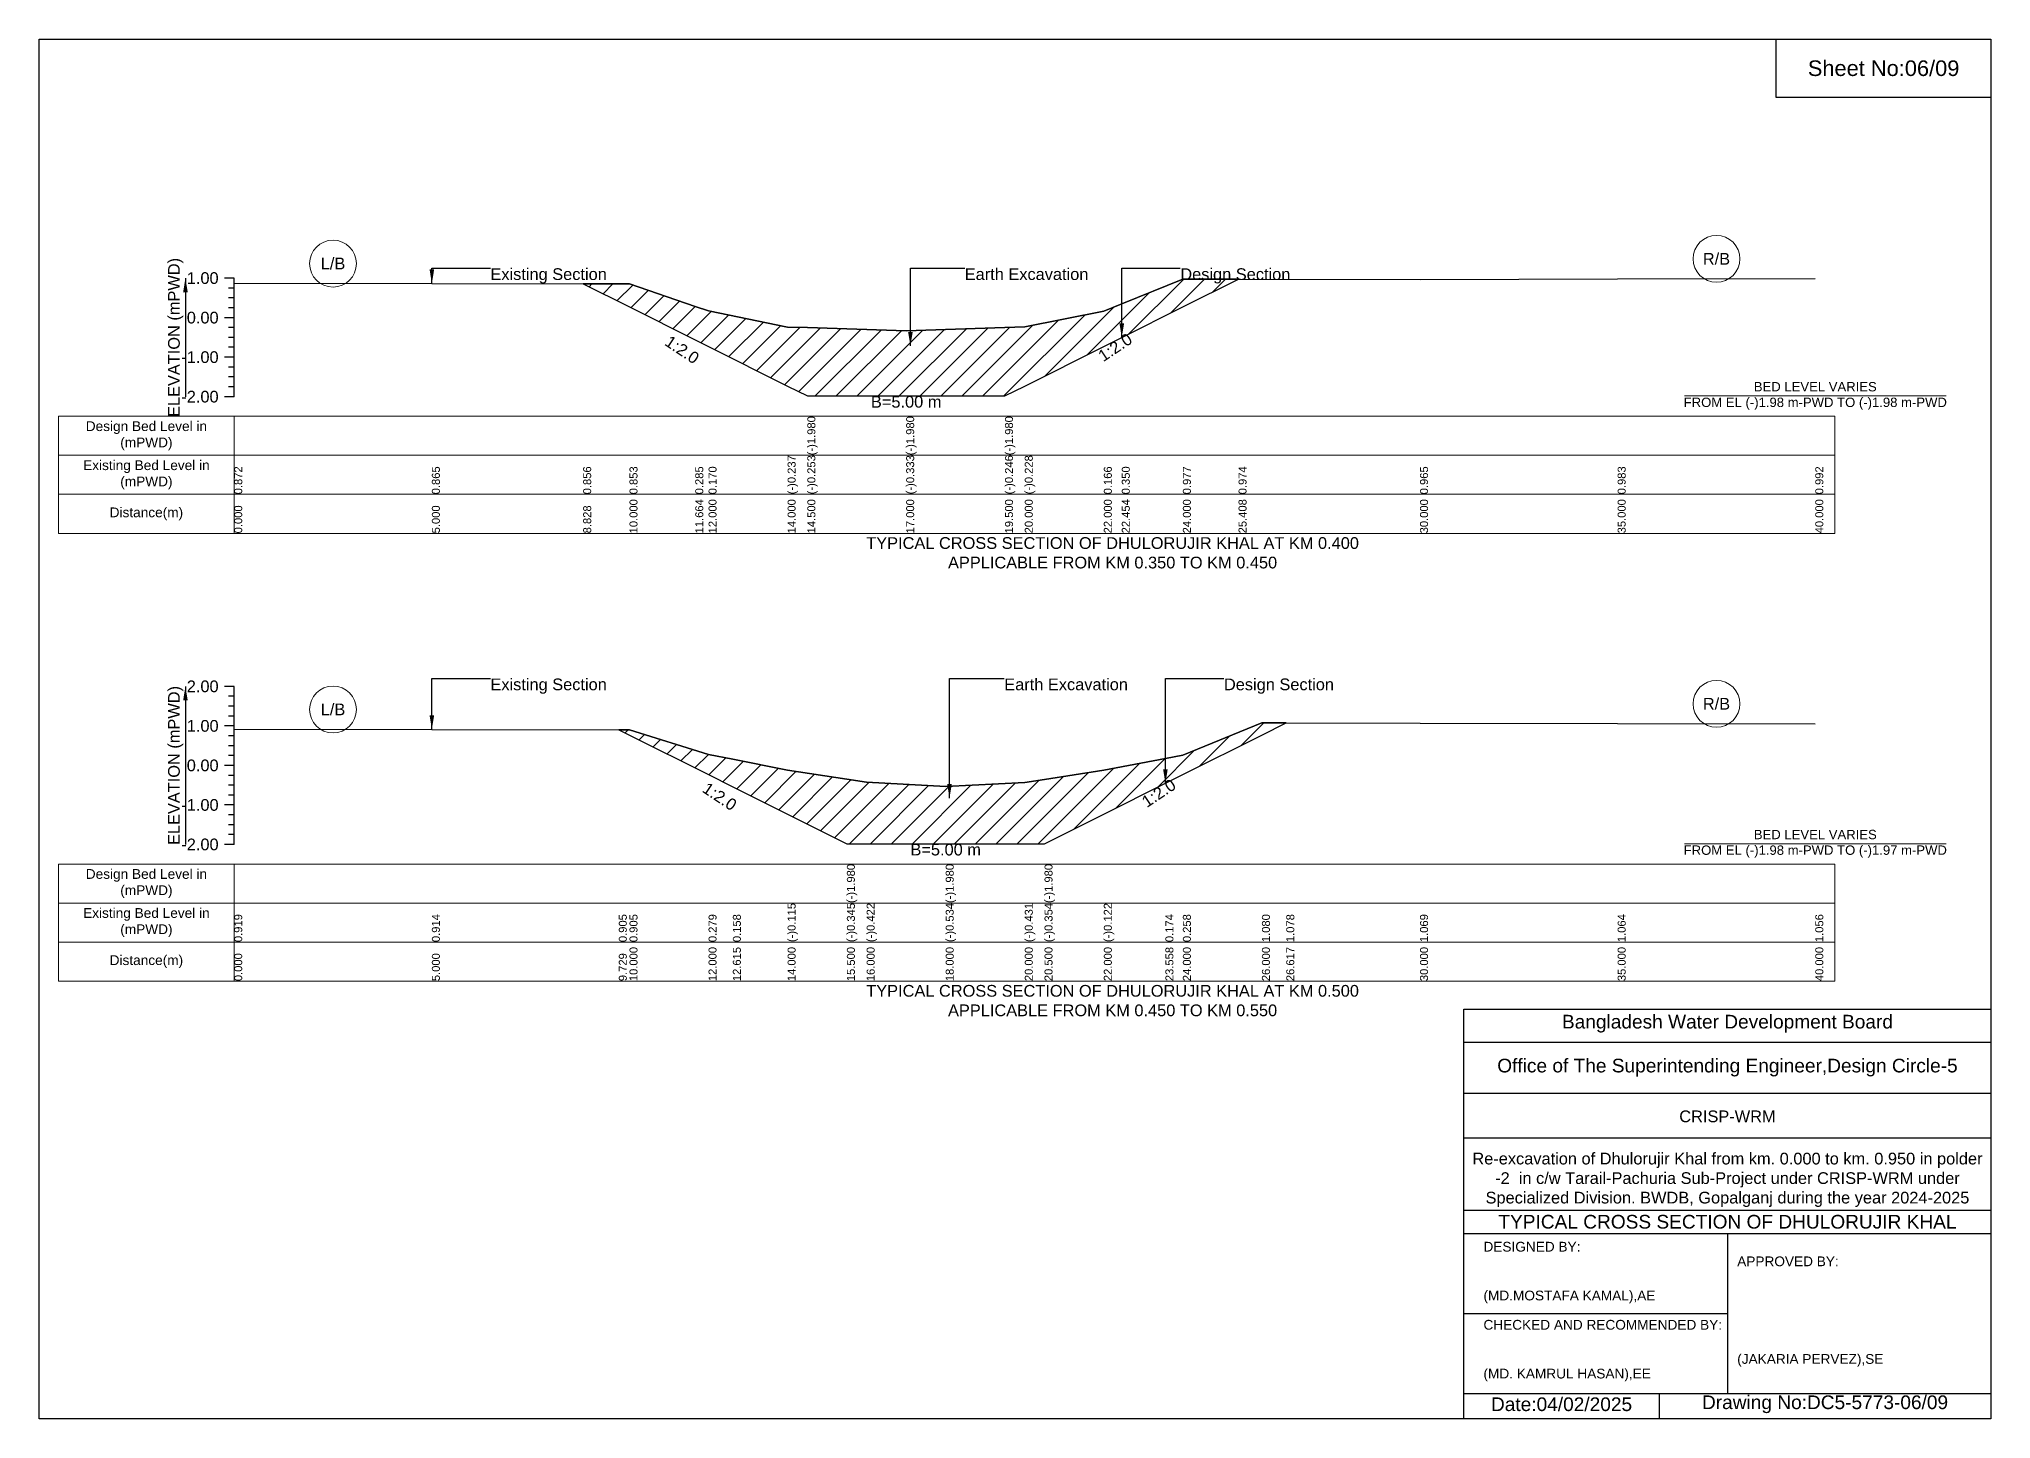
# Model space of a CAD drawing. Header units: inches. Extents: x 91000 to 198000, y -5656 to 7798.
# Drawn here: x 150000 to 158000, y -5656 to 0 of the extents above; entities that cross this region are included whole.
import ezdxf

# ---------------------------------------------------------------- set-up
doc = ezdxf.new("R2010")
doc.units = ezdxf.units.IN
doc.header["$LTSCALE"] = 7
doc.header["$MEASUREMENT"] = 0
for name, color, linetype, lineweight in [('Cross section Data Border', 7, 'Continuous', 9), ('Cross Section Labels', 7, 'Continuous', 9), ('Existing_Bed_Level for Xsection', 7, 'Continuous', 25)]:
    doc.layers.add(name, color=color, linetype=linetype, lineweight=lineweight)
doc.styles.get("Standard").update_dxf_attribs({"font": 'arial.ttf'})
doc.dimstyles.get("Standard").update_dxf_attribs({"dimtxt": 0.18, "dimasz": 0.18, "dimexe": 0.18, "dimexo": 0.0625, "dimgap": 0.09, "dimtad": 0, "dimtih": 1, "dimtoh": 1, "dimdec": 4, "dimzin": 0, "dimdsep": 46, "dimtxsty": 'Standard', "dimcen": 0.09, "dimadec": 0, "dimazin": 0, "dimtfac": 1, "dimtdec": 4, "dimtofl": 0, "dimtmove": 0, "dimatfit": 3, "dimfxl": 1, "dimtolj": 1, "dimtzin": 0, "dimarcsym": 0})

msp = doc.modelspace()

# ---------------------------------------------------------------- hatches: boundary and pattern name
at = {"layer": 'Existing_Bed_Level for Xsection'}
h = msp.add_hatch(dxfattribs=at)
h.set_pattern_fill('ANSI31', color=256, scale=486, style=0)
h.paths.add_polyline_path([(152230.2, -1003.4), (152420, -1098.3), (152689.6, -1233.1), (152744, -1260.3), (153068, -1422.3), (153149, -1462.8), (153554, -1462.8), (153959, -1462.8), (154040, -1422.3), (154364, -1260.3), (154437.6, -1223.5), (154688, -1098.3), (154916.2, -984.2), (154688, -983.8), (154437.6, -1085.3), (154364, -1115.2), (154040, -1179), (153959, -1181.8), (153554, -1196), (153149, -1183), (153068, -1180.4), (152744, -1114.5), (152689.6, -1095.9), (152420, -1003.9)])
h = msp.add_hatch(dxfattribs=at)
h.set_pattern_fill('ANSI31', color=256, scale=486, style=0)
h.paths.add_polyline_path([(152376.1, -2830.8), (152420, -2852.8), (152744, -3014.8), (152843.6, -3064.5), (153068, -3176.8), (153311, -3298.3), (153392, -3298.3), (153716, -3298.3), (154040, -3298.3), (154121, -3298.3), (154364, -3176.8), (154616.4, -3050.5), (154688, -3014.8), (155012, -2852.8), (155111.9, -2802.8), (155012, -2802.5), (154688, -2935.7), (154616.4, -2949.3), (154364, -2997.3), (154121, -3034.8), (154040, -3047.3), (153716, -3064), (153392, -3045.9), (153311, -3033.4), (153068, -2996.1), (152843.6, -2951.9), (152744, -2932.3), (152420, -2830.9)])

# ---------------------------------------------------------------- linework, layer by layer
for points in [[(150000, 0), (158000, 0), (158000, -5656), (150000, -5656)], [(157120, 0), (158000, 0), (158000, -240), (157120, -240)]]:
    msp.add_lwpolyline(points, close=True)
for points in [[(155840, -5656), (155840, -3976), (158000, -3976)], [(155840, -4112), (158000, -4112)], [(155840, -4320), (158000, -4320)], [(155840, -4504), (158000, -4504)], [(155840, -4800), (158000, -4800)], [(155840, -4896), (158000, -4896)], [(156920, -4896), (156920, -5552)], [(155840, -5224), (156920, -5224)], [(155840, -5552), (158000, -5552)], [(156640, -5552), (156640, -5656)]]:
    msp.add_lwpolyline(points)
at = {"layer": 'Cross section Data Border'}
for points in [[(150080, -1546.1), (157360, -1546.1), (157360, -2026.1), (150080, -2026.1)], [(150080, -3381.5), (157360, -3381.5), (157360, -3861.5), (150080, -3861.5)]]:
    msp.add_lwpolyline(points, close=True, dxfattribs=at)
for points in [[(150800, -1546.1), (150800, -2026.1)], [(150080, -1706.1), (157360, -1706.1)], [(150080, -1866.1), (157360, -1866.1)], [(150800, -3381.5), (150800, -3861.5)], [(150080, -3541.5), (157360, -3541.5)], [(150080, -3701.5), (157360, -3701.5)]]:
    msp.add_lwpolyline(points, dxfattribs=at)
at = {"layer": 'Cross Section Labels'}
for points in [[(156744.2, -1462.8), (157815.8, -1462.8)], [(156744.2, -3298.3), (157815.8, -3298.3)]]:
    msp.add_lwpolyline(points, dxfattribs=at)
for centre in [(151205, -920.4), (156875, -901.1), (156875, -2724.8), (151205, -2748)]:
    msp.add_circle(centre, 96, dxfattribs=at)
at = {"layer": 'Existing_Bed_Level for Xsection'}
for points in [[(150800, -980.1), (150760, -980.1)], [(150800, -1020.6), (150776, -1020.6)], [(150800, -1466.1), (150800, -1304.1), (150800, -1142.1), (150800, -980.1)], [(150800, -1000.8), (151610, -1001.9), (152230.2, -1003.4), (152420, -1003.9), (152689.6, -1095.9), (152744, -1114.5), (153068, -1180.4), (153149, -1183), (153149, -1183), (153554, -1196), (153554, -1196), (153959, -1181.8), (153959, -1181.8), (154040, -1179), (154364, -1115.2), (154437.6, -1085.3), (154688, -983.8), (154916.2, -984.2), (155660, -985.7), (156470, -982.8), (157280, -981.4)], [(150800, -1061.1), (150776, -1061.1)], [(150800, -1101.6), (150776, -1101.6)], [(150800, -1142.1), (150760, -1142.1)], [(150800, -1182.6), (150776, -1182.6)], [(150800, -1223.1), (150776, -1223.1)], [(150800, -1263.6), (150776, -1263.6)], [(150800, -1304.1), (150760, -1304.1)], [(150800, -1344.6), (150776, -1344.6)], [(150800, -1385.1), (150776, -1385.1)], [(150800, -1425.6), (150776, -1425.6)], [(150800, -1466.1), (150760, -1466.1)], [(150800, -2653.5), (150760, -2653.5)], [(150800, -2694), (150776, -2694)], [(150800, -3301.5), (150800, -3139.5), (150800, -2977.5), (150800, -2815.5), (150800, -2653.5)], [(150800, -2734.5), (150776, -2734.5)], [(150800, -2775), (150776, -2775)], [(150800, -2815.5), (150760, -2815.5)], [(150800, -2856), (150776, -2856)], [(150800, -2828.6), (151610, -2829.4), (152376.1, -2830.8), (152420, -2830.9), (152744, -2932.3), (152843.6, -2951.9), (153068, -2996.1), (153311, -3033.4), (153311, -3033.4), (153392, -3045.9), (153716, -3064), (153716, -3064), (154040, -3047.3), (154121, -3034.8), (154121, -3034.8), (154364, -2997.3), (154616.4, -2949.3), (154688, -2935.7), (155012, -2802.5), (155111.9, -2802.8), (155660, -2804.3), (156470, -2805.1), (157280, -2806.4)], [(150800, -2896.5), (150776, -2896.5)], [(150800, -2937), (150776, -2937)], [(150800, -2977.5), (150760, -2977.5)], [(150800, -3018), (150776, -3018)], [(150800, -3058.5), (150776, -3058.5)], [(150800, -3099), (150776, -3099)], [(150800, -3139.5), (150760, -3139.5)], [(150800, -3180), (150776, -3180)], [(150800, -3220.5), (150776, -3220.5)], [(150800, -3261), (150776, -3261)], [(150800, -3301.5), (150760, -3301.5)]]:
    msp.add_lwpolyline(points, dxfattribs=at)
for points in [[(152230.2, -1003.4), (152230.2, -1003.4), (152420, -1098.3), (152689.6, -1233.1), (152744, -1260.3), (153068, -1422.3), (153149, -1462.8), (153149, -1462.8), (153554, -1462.8), (153554, -1462.8), (153959, -1462.8), (153959, -1462.8), (154040, -1422.3), (154364, -1260.3), (154437.6, -1223.5), (154688, -1098.3), (154916.2, -984.2), (154688, -983.8), (154437.6, -1085.3), (154364, -1115.2), (154040, -1179), (153959, -1181.8), (153959, -1181.8), (153554, -1196), (153554, -1196), (153149, -1183), (153149, -1183), (153068, -1180.4), (152744, -1114.5), (152689.6, -1095.9), (152420, -1003.9), (152230.2, -1003.4)], [(152376.1, -2830.8), (152376.1, -2830.8), (152420, -2852.8), (152744, -3014.8), (152843.6, -3064.5), (153068, -3176.8), (153311, -3298.3), (153311, -3298.3), (153392, -3298.3), (153716, -3298.3), (153716, -3298.3), (154040, -3298.3), (154121, -3298.3), (154121, -3298.3), (154364, -3176.8), (154616.4, -3050.5), (154688, -3014.8), (155012, -2852.8), (155111.9, -2802.8), (155111.9, -2802.8), (155111.9, -2802.8), (155012, -2802.5), (154688, -2935.7), (154616.4, -2949.3), (154364, -2997.3), (154121, -3034.8), (154121, -3034.8), (154040, -3047.3), (153716, -3064), (153716, -3064), (153392, -3045.9), (153311, -3033.4), (153311, -3033.4), (153068, -2996.1), (152843.6, -2951.9), (152744, -2932.3), (152420, -2830.9), (152376.1, -2830.8)]]:
    msp.add_lwpolyline(points, close=True, dxfattribs=at)

# ---------------------------------------------------------------- texts
at = {"attachment_point": 5}
for s, insert, char_height in [('Sheet No:06/09', (157560, -120), 64), ('Bangladesh Water Development Board', (156920, -4036), 56), ('Office of The Superintending Engineer,Design Circle-5', (156920, -4216), 56)]:
    msp.add_mtext(s, dxfattribs=dict(at, insert=insert, char_height=char_height))
for s, insert, char_height, width, attachment_point in [('CRISP-WRM', (156920, -4416), 48, 2240, 5), ('Re-excavation of Dhulorujir Khal from km. 0.000 to km. 0.950 in polder -2  in c/w Tarail-Pachuria Sub-Project under CRISP-WRM under Specialized Division. BWDB, Gopalganj during the year 2024-2025', (156920, -4676), 48, 2160, 5), ('TYPICAL CROSS SECTION OF DHULORUJIR KHAL', (156920, -4848), 56, 2240, 5), ('DESIGNED BY:^J^J^J(MD.MOSTAFA KAMAL),AE', (155920, -5056), 40, 1120, 4), ('APPROVED BY:^J^J^J^J^J^J(JAKARIA PERVEZ),SE', (156960, -5216), 40, 1120, 4), ('CHECKED AND RECOMMENDED BY:^J^J^J(MD. KAMRUL HASAN),EE', (155920, -5376), 40, 1120, 4), ('Date:04/02/2025', (156240, -5596), 56, 1120, 5), ('Drawing No:DC5-5773-06/09', (157320, -5596), 56, 1760, 5)]:
    msp.add_mtext(s, dxfattribs=dict(insert=insert, char_height=char_height, width=width, attachment_point=attachment_point))
at = {"layer": 'Cross section Data Border', "char_height": 40, "width": 640, "attachment_point": 5}
for s, insert in [('Design Bed Level in (mPWD)', (150440, -1626.1)), ('Existing Bed Level in (mPWD)', (150440, -1786.1)), ('Distance(m)', (150440, -1946.1)), ('Design Bed Level in (mPWD)', (150440, -3461.5)), ('Existing Bed Level in (mPWD)', (150440, -3621.5)), ('Distance(m)', (150440, -3781.5))]:
    msp.add_mtext(s, dxfattribs=dict(at, insert=insert))
at = {"layer": 'Cross Section Labels'}
for s, insert, char_height, attachment_point in [('R/B', (156875, -901.1), 48, 5), ('L/B', (151205, -920.4), 48, 5), ('Existing Section', (151850, -939.6), 48, 1), ('Earth Excavation', (153794, -939.6), 48, 1), ('Design Section', (154677.6, -939.6), 48, 1), ('BED LEVEL VARIES ^JFROM EL (-)1.98 m-PWD TO (-)1.98 m-PWD', (157280, -1462.8), 38.4, 5), ('B=5.00 m', (153554, -1462.8), 48, 2), ('TYPICAL CROSS SECTION OF DHULORUJIR KHAL AT KM 0.400^JAPPLICABLE FROM KM 0.350 TO KM 0.450', (154400, -2106.1), 48, 5), ('Existing Section', (151850, -2621.1), 48, 1), ('Earth Excavation', (153956, -2621.1), 48, 1), ('Design Section', (154856.4, -2621.1), 48, 1), ('R/B', (156875, -2724.8), 48, 5), ('L/B', (151205, -2748), 48, 5), ('BED LEVEL VARIES ^JFROM EL (-)1.98 m-PWD TO (-)1.97 m-PWD', (157280, -3298.3), 38.4, 5), ('B=5.00 m', (153716, -3298.3), 48, 2), ('TYPICAL CROSS SECTION OF DHULORUJIR KHAL AT KM 0.500^JAPPLICABLE FROM KM 0.450 TO KM 0.550', (154400, -3941.5), 48, 5)]:
    msp.add_mtext(s, dxfattribs=dict(at, insert=insert, char_height=char_height, attachment_point=attachment_point))
at = {"layer": 'Cross Section Labels', "char_height": 48, "attachment_point": 2}
for insert, rotation in [((152649.1, -1253.4), 326.30993), ((154397.1, -1243.8), 33.69007), ((154575.9, -3070.8), 33.69007), ((152803.1, -3084.8), 326.30993)]:
    msp.add_mtext('1:2.0', dxfattribs=dict(at, insert=insert, rotation=rotation))
at = {"layer": 'Existing_Bed_Level for Xsection', "rotation": 90}
for s, insert, char_height, attachment_point in [('ELEVATION (mPWD)', (150560, -1223.1), 48, 5), ('(-)1.980', (153149, -1706.1), 32.8, 1), ('(-)1.980', (153554, -1706.1), 32.8, 1), ('(-)1.980', (153959, -1706.1), 32.8, 1), ('0.872', (150800, -1866.1), 32.8, 1), ('0.865', (151610, -1866.1), 32.8, 1), ('0.856', (152230.2, -1866.1), 32.8, 1), ('0.853', (152420, -1866.1), 32.8, 1), ('0.285', (152689.6, -1866.1), 32.8, 1), ('0.170', (152744, -1866.1), 32.8, 1), ('(-)0.237', (153068, -1866.1), 32.8, 1), ('(-)0.253', (153149, -1866.1), 32.8, 1), ('(-)0.333', (153554, -1866.1), 32.8, 1), ('(-)0.246', (153959, -1866.1), 32.8, 1), ('(-)0.228', (154040, -1866.1), 32.8, 1), ('0.166', (154364, -1866.1), 32.8, 1), ('0.350', (154437.6, -1866.1), 32.8, 1), ('0.977', (154688, -1866.1), 32.8, 1), ('0.974', (154916.2, -1866.1), 32.8, 1), ('0.965', (155660, -1866.1), 32.8, 1), ('0.983', (156470, -1866.1), 32.8, 1), ('0.992', (157280, -1866.1), 32.8, 1), ('0.000', (150800, -2026.1), 32.8, 1), ('5.000', (151610, -2026.1), 32.8, 1), ('8.828', (152230.2, -2026.1), 32.8, 1), ('10.000', (152420, -2026.1), 32.8, 1), ('11.664', (152689.6, -2026.1), 32.8, 1), ('12.000', (152744, -2026.1), 32.8, 1), ('14.000', (153068, -2026.1), 32.8, 1), ('14.500', (153149, -2026.1), 32.8, 1), ('17.000', (153554, -2026.1), 32.8, 1), ('19.500', (153959, -2026.1), 32.8, 1), ('20.000', (154040, -2026.1), 32.8, 1), ('22.000', (154364, -2026.1), 32.8, 1), ('22.454', (154437.6, -2026.1), 32.8, 1), ('24.000', (154688, -2026.1), 32.8, 1), ('25.408', (154916.2, -2026.1), 32.8, 1), ('30.000', (155660, -2026.1), 32.8, 1), ('35.000', (156470, -2026.1), 32.8, 1), ('40.000', (157280, -2026.1), 32.8, 1), ('ELEVATION (mPWD)', (150560, -2977.5), 48, 5), ('(-)1.980', (153311, -3541.5), 32.8, 1), ('(-)1.980', (153716, -3541.5), 32.8, 1), ('(-)1.980', (154121, -3541.5), 32.8, 1), ('0.919', (150800, -3701.5), 32.8, 1), ('0.914', (151610, -3701.5), 32.8, 1), ('0.905', (152376.1, -3701.5), 32.8, 1), ('0.905', (152420, -3701.5), 32.8, 1), ('0.279', (152744, -3701.5), 32.8, 1), ('0.158', (152843.6, -3701.5), 32.8, 1), ('(-)0.115', (153068, -3701.5), 32.8, 1), ('(-)0.345', (153311, -3701.5), 32.8, 1), ('(-)0.422', (153392, -3701.5), 32.8, 1), ('(-)0.534', (153716, -3701.5), 32.8, 1), ('(-)0.431', (154040, -3701.5), 32.8, 1), ('(-)0.354', (154121, -3701.5), 32.8, 1), ('(-)0.122', (154364, -3701.5), 32.8, 1), ('0.174', (154616.4, -3701.5), 32.8, 1), ('0.258', (154688, -3701.5), 32.8, 1), ('1.080', (155012, -3701.5), 32.8, 1), ('1.078', (155111.9, -3701.5), 32.8, 1), ('1.069', (155660, -3701.5), 32.8, 1), ('1.064', (156470, -3701.5), 32.8, 1), ('1.056', (157280, -3701.5), 32.8, 1), ('0.000', (150800, -3861.5), 32.8, 1), ('5.000', (151610, -3861.5), 32.8, 1), ('9.729', (152376.1, -3861.5), 32.8, 1), ('10.000', (152420, -3861.5), 32.8, 1), ('12.000', (152744, -3861.5), 32.8, 1), ('12.615', (152843.6, -3861.5), 32.8, 1), ('14.000', (153068, -3861.5), 32.8, 1), ('15.500', (153311, -3861.5), 32.8, 1), ('16.000', (153392, -3861.5), 32.8, 1), ('18.000', (153716, -3861.5), 32.8, 1), ('20.000', (154040, -3861.5), 32.8, 1), ('20.500', (154121, -3861.5), 32.8, 1), ('22.000', (154364, -3861.5), 32.8, 1), ('23.558', (154616.4, -3861.5), 32.8, 1), ('24.000', (154688, -3861.5), 32.8, 1), ('26.000', (155012, -3861.5), 32.8, 1), ('26.617', (155111.9, -3861.5), 32.8, 1), ('30.000', (155660, -3861.5), 32.8, 1), ('35.000', (156470, -3861.5), 32.8, 1), ('40.000', (157280, -3861.5), 32.8, 1)]:
    msp.add_mtext(s, dxfattribs=dict(at, insert=insert, char_height=char_height, attachment_point=attachment_point))
at = {"layer": 'Existing_Bed_Level for Xsection', "char_height": 48, "attachment_point": 6}
for s, insert in [('1.00', (150736, -980.1)), ('0.00', (150736, -1142.1)), ('-1.00', (150736, -1304.1)), ('-2.00', (150736, -1466.1)), ('2.00', (150736, -2653.5)), ('1.00', (150736, -2815.5)), ('0.00', (150736, -2977.5)), ('-1.00', (150736, -3139.5)), ('-2.00', (150736, -3301.5))]:
    msp.add_mtext(s, dxfattribs=dict(at, insert=insert))

# ---------------------------------------------------------------- leaders
at = {"layer": 'Cross Section Labels', "annotation_type": 0, "has_hookline": 1, "hookline_direction": 0}
for points, text_width in [([(151610, -1001.9), (151610, -939.6), (151849.9, -939.6)], 467.2), ([(153571.3, -1258), (153571.3, -939.6), (153793.9, -939.6)], 497), ([(154437.6, -1223.5), (154437.6, -939.6), (154677.5, -939.6)], 441.2), ([(151610, -2829.4), (151610, -2621.1), (151849.9, -2621.1)], 467.2), ([(153731.5, -3111.4), (153731.5, -2621.1), (153955.9, -2621.1)], 497), ([(154616.4, -3050.5), (154616.4, -2621.1), (154856.4, -2621.1)], 441.2)]:
    msp.add_leader(points, dimstyle='Standard', override={"dimasz": 57.6}, dxfattribs=dict(at, text_width=text_width))
at = {"layer": 'Existing_Bed_Level for Xsection'}
for points in [[(150600, -980.1), (150600, -1466.1)], [(150600, -2653.5), (150600, -3301.5)]]:
    msp.add_leader(points, dimstyle='Standard', override={"dimasz": 57.6}, dxfattribs=at)

doc.saveas('drawing.dxf')
